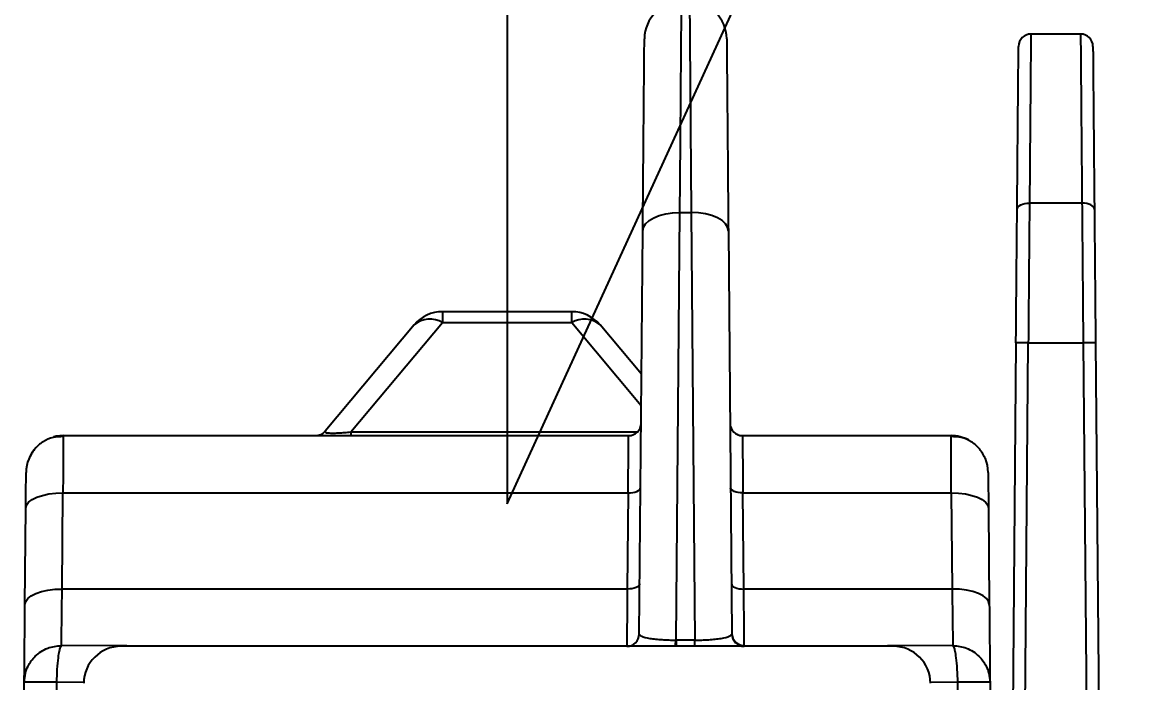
# Model space of a CAD drawing. Header units: inches. Extents: x 897.4 to 914.4, y -8.5 to 2.5.
# Drawn here: x 908.148 to 909.03, y -4.565 to -4.04 of the extents above; entities that cross this region are included whole.
import ezdxf
from ezdxf import colors
from ezdxf.entities.mleader import LeaderData, LeaderLine
from ezdxf.math import Vec2, Vec3

# ---------------------------------------------------------------- set-up
doc = ezdxf.new("R2010")
doc.units = ezdxf.units.IN
doc.header["$LTSCALE"] = 4
doc.header["$MEASUREMENT"] = 0
doc.layers.get('0').update_dxf_attribs({"linetype": 'CONTINUOUS'})
doc.layers.add('TEXT', color=140, linetype='CONTINUOUS')
doc.styles.get("Standard").update_dxf_attribs({"font": 'romans.shx'})

msp = doc.modelspace()

# ---------------------------------------------------------------- linework, layer by layer
for p, q in [((908.98876, -4.04934), (908.94933, -4.04934)), ((908.98989, -4.18351), (908.9482, -4.18351)), ((908.6675, -4.53064), (908.67046, -4.19107)), ((908.67046, -4.19107), (908.67944, -4.19107)), ((908.67944, -4.19107), (908.6824, -4.53064)), ((908.63814, -4.52581), (908.64094, -4.20558)), ((908.70897, -4.20558), (908.71176, -4.52581)), ((908.48194, -4.26981), (908.48194, -4.27846)), ((908.5845, -4.26981), (908.48194, -4.26981)), ((908.5845, -4.27846), (908.5845, -4.26981)), ((908.40903, -4.36536), (908.48194, -4.27846)), ((908.48194, -4.27846), (908.5845, -4.27846)), ((908.5845, -4.27846), (908.63973, -4.34428)), ((908.45932, -4.28036), (908.38853, -4.36472)), ((908.63994, -4.31948), (908.60712, -4.28036)), ((908.93743, -4.29457), (908.93095, -5.03758)), ((908.94065, -5.05311), (908.94727, -4.29448)), ((908.94727, -4.29448), (908.99082, -4.29448)), ((908.99082, -4.29448), (909.00143, -5.51037)), ((909.00066, -4.29457), (909.01319, -5.73021)), ((908.40903, -4.36536), (908.40903, -4.36824)), ((908.40903, -4.36536), (908.63667, -4.36536)), ((908.71654, -4.36756), (908.716, -4.36725)), ((908.1806, -4.36824), (908.18059, -4.36967)), ((908.1806, -4.36824), (908.62976, -4.36824)), ((908.72014, -4.36824), (908.88584, -4.36824)), ((908.17969, -4.4901), (908.18035, -4.4137)), ((908.18035, -4.4137), (908.62932, -4.4137)), ((908.62932, -4.4137), (908.62865, -4.4901)), ((908.72125, -4.4901), (908.72059, -4.4137)), ((908.72059, -4.4137), (908.88609, -4.4137)), ((908.88609, -4.4137), (908.88675, -4.4901)), ((908.15016, -4.50232), (908.15083, -4.42592)), ((908.91561, -4.42592), (908.91628, -4.50232)), ((908.62865, -4.4901), (908.17969, -4.4901)), ((908.88675, -4.4901), (908.72125, -4.4901)), ((908.66711, -4.53064), (908.6675, -4.53064)), ((908.6675, -4.53064), (908.6675, -4.53556)), ((908.6824, -4.53064), (908.6675, -4.53064)), ((908.6824, -4.53556), (908.6824, -4.53064)), ((908.28293, -4.53556), (908.17915, -4.53499)), ((908.84005, -4.53556), (908.22638, -4.53556)), ((908.88729, -4.53499), (908.78351, -4.53556)), ((908.14798, -4.7521), (908.14962, -4.56405)), ((908.17384, -4.7521), (908.17548, -4.56405)), ((908.19703, -4.56421), (908.17548, -4.56405)), ((908.89095, -4.56405), (908.86941, -4.56421)), ((908.89095, -4.56405), (908.89259, -4.7521)), ((908.91682, -4.56405), (908.91846, -4.7521))]:
    msp.add_line(p, q)
at = {"flags": 128}
for points in [[(908.93836, -4.18864), (908.93855, -4.18762), (908.93912, -4.18665), (908.94003, -4.18576), (908.94125, -4.18498), (908.94274, -4.18435), (908.94444, -4.18388), (908.94628, -4.18359), (908.9482, -4.18351)], [(908.99974, -4.18864), (908.99954, -4.18762), (908.99897, -4.18665), (908.99806, -4.18576), (908.99684, -4.18498), (908.99535, -4.18435), (908.99365, -4.18388), (908.99181, -4.18359), (908.98989, -4.18351)], [(908.64094, -4.20558), (908.64153, -4.20271), (908.64322, -4.19997), (908.64596, -4.19744), (908.64963, -4.19524), (908.6541, -4.19344), (908.65919, -4.19212), (908.66472, -4.19132), (908.67046, -4.19107)], [(908.70897, -4.20558), (908.70838, -4.20271), (908.70668, -4.19997), (908.70394, -4.19744), (908.70027, -4.19524), (908.6958, -4.19344), (908.69071, -4.19212), (908.68518, -4.19132), (908.67944, -4.19107)], [(908.1806, -4.36824), (908.17487, -4.3688), (908.17303, -4.36923)], [(908.91536, -4.39751), (908.91475, -4.39179), (908.91312, -4.38648)], [(908.62932, -4.4137), (908.63123, -4.41364), (908.63307, -4.41341), (908.63477, -4.41304), (908.63626, -4.41254), (908.63749, -4.41192), (908.6384, -4.41121), (908.63896, -4.41044), (908.63916, -4.40963)], [(908.72059, -4.4137), (908.71867, -4.41364), (908.71683, -4.41341), (908.71513, -4.41304), (908.71364, -4.41254), (908.71242, -4.41192), (908.71151, -4.41121), (908.71094, -4.41044), (908.71075, -4.40963)], [(908.15083, -4.42592), (908.15141, -4.4235), (908.1531, -4.42118), (908.15584, -4.41905), (908.15951, -4.41719), (908.16398, -4.41568), (908.16908, -4.41457), (908.17461, -4.4139), (908.18035, -4.4137)], [(908.88609, -4.4137), (908.89183, -4.4139), (908.89736, -4.41457), (908.90246, -4.41568), (908.90693, -4.41719), (908.9106, -4.41905), (908.91333, -4.42118), (908.91503, -4.4235), (908.91561, -4.42592)], [(908.15016, -4.50232), (908.15075, -4.4999), (908.15244, -4.49758), (908.15517, -4.49545), (908.15885, -4.49359), (908.16332, -4.49208), (908.16841, -4.49096), (908.17394, -4.4903), (908.17969, -4.4901)], [(908.63849, -4.48603), (908.6383, -4.48683), (908.63773, -4.48761), (908.63682, -4.48832), (908.6356, -4.48894), (908.63411, -4.48944), (908.63241, -4.48981), (908.63056, -4.49003), (908.62865, -4.4901)], [(908.71141, -4.48603), (908.71161, -4.48683), (908.71217, -4.48761), (908.71308, -4.48832), (908.71431, -4.48894), (908.7158, -4.48944), (908.7175, -4.48981), (908.71934, -4.49003), (908.72125, -4.4901)], [(908.91628, -4.50232), (908.91569, -4.4999), (908.914, -4.49758), (908.91127, -4.49545), (908.90759, -4.49359), (908.90312, -4.49208), (908.89803, -4.49096), (908.8925, -4.4903), (908.88675, -4.4901)]]:
    msp.add_lwpolyline(points, dxfattribs=at)
for centre, radius, start, end in [((908.6718, -4.05328), 0.02953, 90, 179.5), ((908.67811, -4.05328), 0.02953, 0.5, 90), ((908.94933, -4.05918), 0.00984, 90, 179.5), ((908.98876, -4.05918), 0.00984, 0.5, 90), ((908.48194, -4.29934), 0.02953, 90, 140), ((908.5845, -4.29934), 0.02953, 40, 90), ((908.47196, -4.29524), 0.01952, 59.25163, 130.3471), ((908.59448, -4.29524), 0.01952, 49.65194, 120.74921), ((908.94358, -4.43554), 0.14111, 88.50123, 92.49856), ((908.99451, -4.43554), 0.14111, 87.50144, 91.49877), ((908.38099, -4.3584), 0.00984, 270, 320), ((908.62976, -4.3584), 0.00984, 270, 359.5), ((908.72014, -4.3584), 0.00984, 180.5, 270), ((908.88584, -4.39777), 0.02953, 61.95492, 90), ((908.1806, -4.39777), 0.02953, 137.15166, 179.5), ((908.6283, -4.52572), 0.00984, 270, 359.5), ((908.72156, -4.52519), 0.00981, 180.70594, 270.21279), ((908.7216, -4.52572), 0.00984, 180.5, 270), ((908.60548, -4.53149), 0.06164, 356.21104, 0.78752), ((908.22638, -4.56509), 0.02953, 90, 179.5), ((908.84005, -4.56509), 0.02953, 0.5, 90), ((908.16255, -5.36443), 0.80049, 89.07433, 90.92567), ((908.90389, -5.36446), 0.80051, 89.07436, 90.92564)]:
    msp.add_arc(centre, radius, start, end)
for points, knots in [([(908.67046, -4.19107), (908.67057, -4.17762), (908.67078, -4.15103), (908.67105, -4.11658), (908.67128, -4.08725), (908.67147, -4.06354), (908.67161, -4.04537), (908.67172, -4.03279), (908.67178, -4.02514), (908.67179, -4.02421), (908.6718, -4.02375)], [0, 0, 0, 0, 0.136212, 0.269222, 0.399029, 0.525631, 0.64903, 0.769224, 0.886214, 1, 1, 1, 1]), ([(908.67811, -4.02375), (908.67811, -4.02421), (908.67812, -4.02514), (908.67819, -4.03279), (908.67829, -4.04537), (908.67844, -4.06354), (908.67862, -4.08725), (908.67885, -4.11658), (908.67912, -4.15103), (908.67933, -4.17762), (908.67944, -4.19107)], [0, 0, 0, 0, 0.113786, 0.230776, 0.35097, 0.474369, 0.600971, 0.730778, 0.863788, 1, 1, 1, 1]), ([(908.94933, -4.04934), (908.94933, -4.04971), (908.94932, -4.05046), (908.94926, -4.05663), (908.94917, -4.06675), (908.94905, -4.08133), (908.94889, -4.10033), (908.9487, -4.12382), (908.94847, -4.15139), (908.94829, -4.17272), (908.9482, -4.18351)], [0, 0, 0, 0, 0.114605, 0.23218, 0.352726, 0.476241, 0.602727, 0.732182, 0.864606, 1, 1, 1, 1]), ([(908.98876, -4.04934), (908.98877, -4.04971), (908.98877, -4.05046), (908.98883, -4.05663), (908.98892, -4.06675), (908.98904, -4.08133), (908.9892, -4.10033), (908.9894, -4.12382), (908.98962, -4.15139), (908.9898, -4.17272), (908.98989, -4.18351)], [0, 0, 0, 0, 0.114605, 0.23218, 0.352726, 0.476241, 0.602727, 0.732182, 0.864606, 1, 1, 1, 1]), ([(908.64094, -4.20558), (908.64103, -4.19449), (908.64123, -4.17231), (908.64149, -4.14247), (908.64172, -4.11576), (908.64192, -4.09314), (908.64208, -4.07511), (908.64219, -4.06241), (908.64226, -4.05446), (908.64227, -4.0535), (908.64227, -4.05302)], [0, 0, 0, 0, 0.122809, 0.245651, 0.372795, 0.500004, 0.627146, 0.754354, 0.877161, 1, 1, 1, 1]), ([(908.70763, -4.05302), (908.70764, -4.0535), (908.70765, -4.05446), (908.70772, -4.06241), (908.70783, -4.07511), (908.70798, -4.09313), (908.70818, -4.11575), (908.70841, -4.14247), (908.70867, -4.17231), (908.70887, -4.19449), (908.70897, -4.20558)], [0, 0, 0, 0, 0.122806, 0.245646, 0.372787, 0.499996, 0.627139, 0.754349, 0.877158, 1, 1, 1, 1]), ([(908.93836, -4.18864), (908.93844, -4.17916), (908.9386, -4.16019), (908.93883, -4.1348), (908.93902, -4.11214), (908.93919, -4.093), (908.93932, -4.07777), (908.93942, -4.06704), (908.93948, -4.06032), (908.93948, -4.0595), (908.93949, -4.0591)], [0, 0, 0, 0, 0.122952, 0.245941, 0.372934, 0.500004, 0.626997, 0.754065, 0.877014, 1, 1, 1, 1]), ([(908.99861, -4.0591), (908.99861, -4.05951), (908.99862, -4.06032), (908.99867, -4.06703), (908.99877, -4.07777), (908.9989, -4.09299), (908.99907, -4.11213), (908.99927, -4.1348), (908.99949, -4.16019), (908.99965, -4.17915), (908.99974, -4.18864)], [0, 0, 0, 0, 0.1229487, 0.2459349, 0.3729272, 0.4999953, 0.6269886, 0.7540583, 0.8770101, 1, 1, 1, 1]), ([(908.93743, -4.29457), (908.93751, -4.28526), (908.93768, -4.26663), (908.93791, -4.23932), (908.93814, -4.21292), (908.93829, -4.19673), (908.93836, -4.18864)], [0, 0, 0, 0, 0.249952, 0.5, 0.749952, 1, 1, 1, 1]), ([(908.9482, -4.18351), (908.94812, -4.19199), (908.94797, -4.20895), (908.94774, -4.2366), (908.9475, -4.26521), (908.94735, -4.28472), (908.94727, -4.29448)], [0, 0, 0, 0, 0.25, 0.5, 0.75, 1, 1, 1, 1]), ([(908.98989, -4.18351), (908.98997, -4.19199), (908.99013, -4.20895), (908.99036, -4.2366), (908.99059, -4.26521), (908.99074, -4.28472), (908.99082, -4.29448)], [0, 0, 0, 0, 0.2500003, 0.4999999, 0.7500003, 1, 1, 1, 1]), ([(908.99974, -4.18864), (908.99981, -4.19673), (908.99995, -4.21292), (909.00018, -4.23931), (909.00042, -4.26662), (909.00058, -4.28525), (909.00066, -4.29457)], [0, 0, 0, 0, 0.24995, 0.499998, 0.74995, 1, 1, 1, 1]), ([(908.38853, -4.36472), (908.38844, -4.36509), (908.38831, -4.36561), (908.39051, -4.36604), (908.39282, -4.36621), (908.39593, -4.36622), (908.39976, -4.36607), (908.40423, -4.36579), (908.40737, -4.3655), (908.40903, -4.36536)], [0, 0, 0, 0, 0.288814, 0.410372, 0.521396, 0.630315, 0.742879, 0.864632, 1, 1, 1, 1]), ([(908.1806, -4.36904), (908.17787, -4.36913), (908.17224, -4.36932), (908.16425, -4.37286), (908.15734, -4.37866), (908.15458, -4.38405), (908.15322, -4.38671)], [0, 0, 0, 0, 0.236874, 0.489137, 0.747278, 1, 1, 1, 1]), ([(908.18059, -4.36967), (908.18059, -4.36995), (908.18058, -4.37092), (908.18054, -4.3787), (908.18046, -4.39286), (908.18039, -4.40662), (908.18035, -4.4137)], [0, 0, 0, 0, 0.116842, 0.393768, 0.68816, 1, 1, 1, 1]), ([(908.62932, -4.4137), (908.62938, -4.40663), (908.62952, -4.39289), (908.62965, -4.37856), (908.62974, -4.36979), (908.62976, -4.36874), (908.62976, -4.36824)], [0, 0, 0, 0, 0.272926, 0.530581, 0.772946, 1, 1, 1, 1]), ([(908.72014, -4.36824), (908.72015, -4.36874), (908.72016, -4.36979), (908.72025, -4.37856), (908.72039, -4.39289), (908.72052, -4.40663), (908.72059, -4.4137)], [0, 0, 0, 0, 0.227054, 0.469419, 0.727074, 1, 1, 1, 1]), ([(908.88609, -4.4137), (908.88605, -4.40663), (908.88597, -4.39289), (908.8859, -4.37856), (908.88585, -4.36979), (908.88584, -4.36874), (908.88584, -4.36824)], [0, 0, 0, 0, 0.272923, 0.530577, 0.772943, 1, 1, 1, 1]), ([(908.91322, -4.38671), (908.91185, -4.38405), (908.9091, -4.37866), (908.90219, -4.37286), (908.8942, -4.36932), (908.88857, -4.36913), (908.88584, -4.36904)], [0, 0, 0, 0, 0.2527253, 0.51086, 0.7631269, 1, 1, 1, 1]), ([(908.15083, -4.42592), (908.15086, -4.42195), (908.15093, -4.41383), (908.15101, -4.4047), (908.15106, -4.39863), (908.15107, -4.39788), (908.15107, -4.39751)], [0, 0, 0, 0, 0.244909, 0.500008, 0.7551, 1, 1, 1, 1]), ([(908.91536, -4.39751), (908.91537, -4.39788), (908.91537, -4.39863), (908.91543, -4.4047), (908.91551, -4.41383), (908.91558, -4.42195), (908.91561, -4.42592)], [0, 0, 0, 0, 0.2449, 0.499992, 0.755091, 1, 1, 1, 1]), ([(908.17915, -4.53499), (908.17916, -4.53387), (908.17919, -4.53155), (908.1793, -4.52239), (908.17946, -4.5088), (908.17961, -4.49645), (908.17969, -4.4901)], [0, 0, 0, 0, 0.226727, 0.468978, 0.726741, 1, 1, 1, 1]), ([(908.62865, -4.4901), (908.6286, -4.49717), (908.62849, -4.51091), (908.62838, -4.52525), (908.62831, -4.53401), (908.62831, -4.53506), (908.6283, -4.53556)], [0, 0, 0, 0, 0.272923, 0.530576, 0.772942, 1, 1, 1, 1]), ([(908.7216, -4.53499), (908.72159, -4.53387), (908.72157, -4.53155), (908.7215, -4.52238), (908.7214, -4.5088), (908.7213, -4.49645), (908.72125, -4.4901)], [0, 0, 0, 0, 0.226733, 0.468983, 0.726747, 1, 1, 1, 1]), ([(908.88675, -4.4901), (908.88683, -4.49645), (908.88697, -4.5088), (908.88714, -4.52239), (908.88725, -4.53155), (908.88728, -4.53387), (908.88729, -4.53499)], [0, 0, 0, 0, 0.2732585, 0.5310219, 0.7732729, 1, 1, 1, 1]), ([(908.14962, -4.56405), (908.14964, -4.56233), (908.14967, -4.55882), (908.14979, -4.54507), (908.14995, -4.52625), (908.15009, -4.51021), (908.15016, -4.50232)], [0, 0, 0, 0, 0.245936, 0.499996, 0.754058, 1, 1, 1, 1]), ([(908.91628, -4.50232), (908.91635, -4.51021), (908.91649, -4.52625), (908.91665, -4.54507), (908.91677, -4.55882), (908.9168, -4.56233), (908.91682, -4.56405)], [0, 0, 0, 0, 0.245942, 0.500004, 0.754064, 1, 1, 1, 1]), ([(908.63814, -4.52581), (908.63852, -4.52641), (908.63928, -4.52763), (908.64471, -4.52902), (908.65089, -4.52985), (908.65605, -4.53028), (908.66151, -4.53058), (908.66528, -4.53062), (908.66711, -4.53064)], [0, 0, 0, 0, 0.264829, 0.535936, 0.663367, 0.782053, 0.893615, 1, 1, 1, 1]), ([(908.6824, -4.53064), (908.68426, -4.53062), (908.68806, -4.53059), (908.69359, -4.5303), (908.69882, -4.52987), (908.70509, -4.52904), (908.7106, -4.52765), (908.71138, -4.52641), (908.71176, -4.52581)], [0, 0, 0, 0, 0.106504, 0.2180328, 0.3365874, 0.4638398, 0.7351332, 1, 1, 1, 1]), ([(908.14962, -4.56405), (908.14981, -4.56169), (908.15016, -4.55726), (908.15294, -4.55008), (908.15726, -4.54409), (908.16287, -4.53963), (908.16971, -4.53599), (908.17541, -4.53539), (908.17915, -4.53499)], [0, 0, 0, 0, 0.155196, 0.290421, 0.500158, 0.630715, 0.757649, 1, 1, 1, 1]), ([(908.17548, -4.56405), (908.17558, -4.56063), (908.17578, -4.55354), (908.17661, -4.54486), (908.17745, -4.53941), (908.17831, -4.53621), (908.17885, -4.53542), (908.17915, -4.53499)], [0, 0, 0, 0, 0.241343, 0.499282, 0.69957, 0.837358, 1, 1, 1, 1]), ([(908.88729, -4.53499), (908.88758, -4.53542), (908.88813, -4.53621), (908.88899, -4.53941), (908.88983, -4.54486), (908.89066, -4.55354), (908.89086, -4.56063), (908.89095, -4.56405)], [0, 0, 0, 0, 0.162612, 0.300397, 0.500718, 0.758657, 1, 1, 1, 1]), ([(908.88729, -4.53499), (908.89103, -4.53539), (908.89673, -4.53599), (908.90356, -4.53963), (908.90918, -4.54409), (908.9135, -4.55008), (908.91628, -4.55726), (908.91663, -4.56169), (908.91682, -4.56405)], [0, 0, 0, 0, 0.242365, 0.369296, 0.499839, 0.709601, 0.844821, 1, 1, 1, 1])]:
    msp.add_open_spline(points, degree=3, knots=knots)

# ---------------------------------------------------------------- leaders
at = {"layer": 'TEXT'}
ml = msp.add_multileader_mtext('Standard', dxfattribs=at)
ml.set_content('SHOWN WITH COVER\\PCVR-RH-25030 (NON-INDICATING)\\PCVRI-RH-25030 (INDICATING)', color=256)
ml.set_leader_properties()
ml.build(insert=Vec2(0, 0))
ml.multileader.update_dxf_attribs({"text_left_attachment_type": 2, "text_right_attachment_type": 2, "text_top_attachment_type": 32, "text_bottom_attachment_type": 4786, "dogleg_length": 0.36, "arrow_head_size": 0.25})
ctx = ml.context
ctx.base_point, ctx.char_height, ctx.arrow_head_size, ctx.landing_gap_size, ctx.plane_origin = Vec3(909.36247, -3.39632), 0.1875, 0.25, 0.09, Vec3(908.53322, -2.48823)
ctx.left_attachment, ctx.right_attachment = 2, 2
notes = []
notes.append((ctx, [(1, (1, 1, 0), (909.00247, -3.39632), (1, 0), 0.36, [(1, [(908.53322, -2.48823), (908.53322, -4.42251)], 0, [])])]))
ctx.mtext.insert, ctx.mtext.flow_direction = Vec3(909.45247, -2.92311), 5
for ctx, leaders in notes:
    for number, flags, end, landing, length, lines in leaders:
        leader = LeaderData()
        leader.index, (leader.has_last_leader_line, leader.has_dogleg_vector, leader.attachment_direction) = number, flags
        leader.last_leader_point, leader.dogleg_vector, leader.dogleg_length = Vec3(end), Vec3(landing), length
        for number, points, colour, breaks in lines:
            line = LeaderLine()
            line.index, line.vertices, line.color, line.breaks = number, Vec3.list(points), colors.encode_raw_color(colour), breaks
            leader.lines.append(line)
        ctx.leaders.append(leader)

doc.saveas('drawing.dxf')
